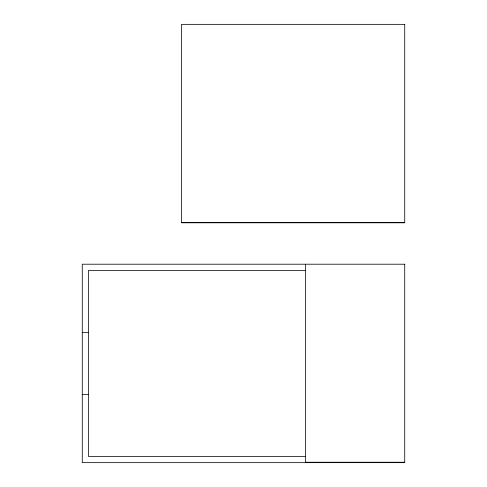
<?xml version="1.0" encoding="UTF-8"?>
<svg xmlns="http://www.w3.org/2000/svg" width="487" height="487" viewBox="0 0 487 487"><rect width="100%" height="100%" fill="white"/><g stroke="black" fill="none" stroke-linecap="round" stroke-linejoin="round"><path stroke-width="0.73" d="M181.487 222.389L404.734 222.389M305.818 270.413L88.47 270.413L88.47 456.447L305.818 456.447M82.266 332.426L88.47 332.426M82.266 394.433L88.47 394.433M305.513 462.248L404.734 462.248M305.513 264.21L305.513 462.65M404.734 24.35L181.487 24.35L181.487 222.79L404.734 222.79L404.734 24.35M404.734 264.21L82.266 264.21L82.266 462.65L404.734 462.65L404.734 264.21"/></g></svg>
